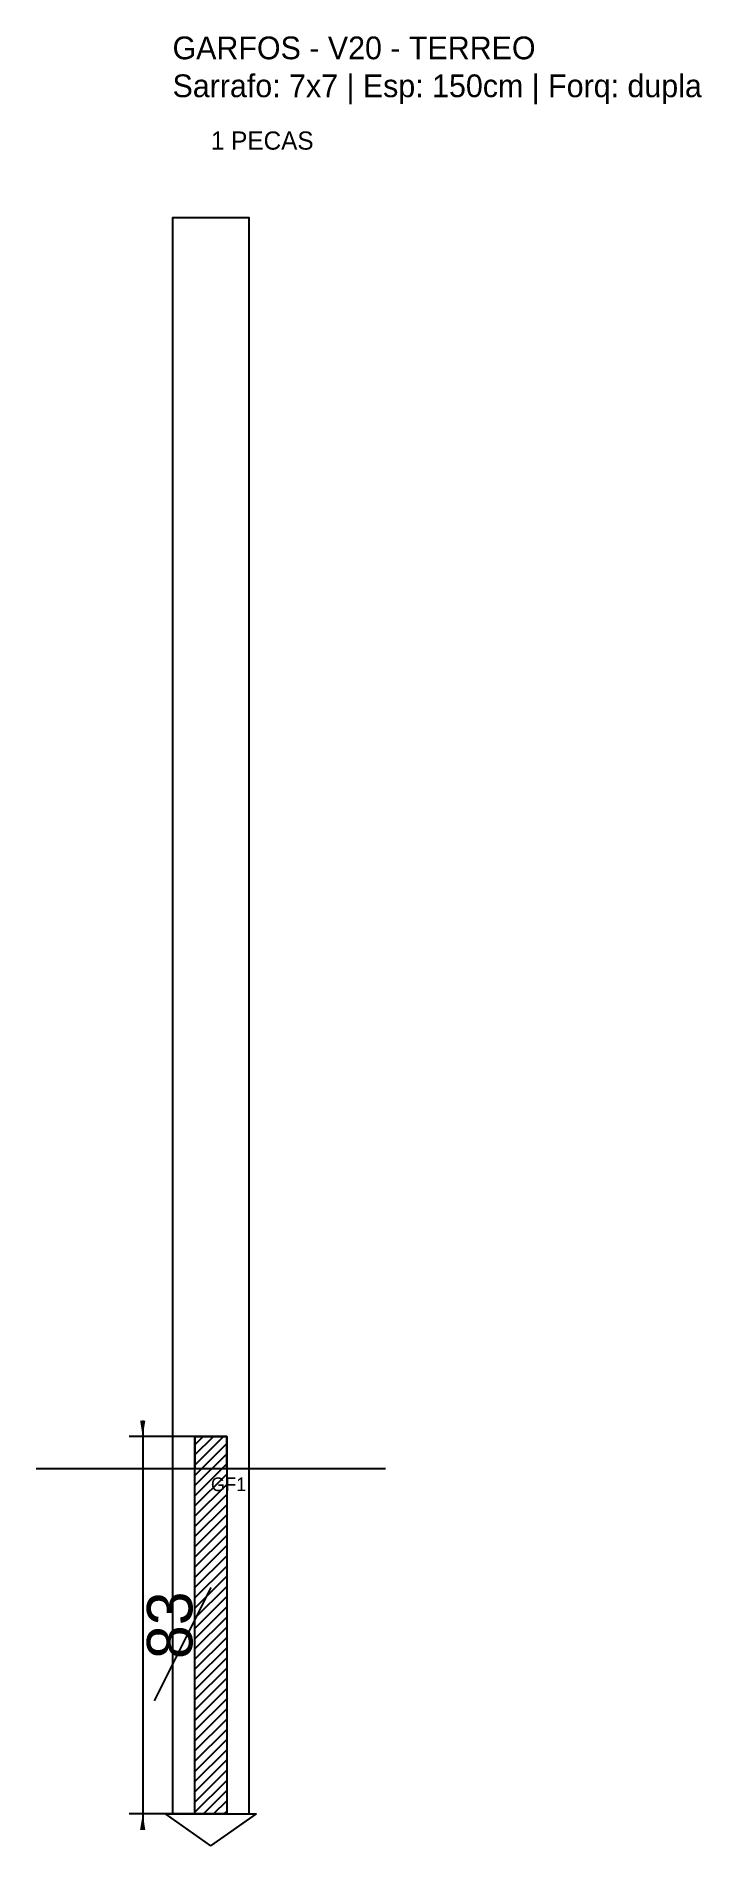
# Model space of a CAD drawing. Header units: metres. Extents: x -30 to 116, y -90 to 308.
import ezdxf

# ---------------------------------------------------------------- set-up
doc = ezdxf.new("R2010")
doc.units = ezdxf.units.M
for name, color, linetype in [('BARRA_ANCORAGEM', 1, 'Continuous'), ('COTA', 241, 'Continuous'), ('GARFOS OK', 3, 'Continuous'), ('NOME DA VIGA', 6, 'Continuous'), ('SARR_7x7', 40, 'Continuous'), ('VIGAS', 3, 'Continuous')]:
    doc.layers.add(name, color=color, linetype=linetype)
doc.dimstyles.new('EZ DXF', dxfattribs={"dimtxt": 10, "dimasz": 3.5, "dimexe": 3, "dimexo": 1.5, "dimgap": 1, "dimtad": 1, "dimdec": 1, "dimdsep": 46, "dimcen": 2.5, "dimazin": 3, "dimtfac": 1, "dimtmove": 0, "dimatfit": 3})

msp = doc.modelspace()

# ---------------------------------------------------------------- hatches: boundary and pattern name
at = {"layer": 'COTA'}
h = msp.add_hatch(dxfattribs=at)
h.set_pattern_fill('ANSI31', scale=0.5)
h.paths.add_polyline_path([(4.94, 0), (11.94, 0), (11.94, -83), (4.94, -83)])

# ---------------------------------------------------------------- linework, layer by layer
at = {"layer": 'BARRA_ANCORAGEM'}
msp.add_line((8.44, -33.2), (-4.01, -58.1), dxfattribs=at)
at = {"layer": 'GARFOS OK', "linetype": 'CONTINUOUS'}
msp.add_line((-30, -7), (46.89, -7), dxfattribs=at)
at = {"layer": 'GARFOS OK'}
for p, q in [((8.44, -90), (-1.56, -83)), ((-1.56, -83), (18.44, -83)), ((8.44, -90), (18.44, -83))]:
    msp.add_line(p, q, dxfattribs=at)
msp.add_lwpolyline([(4.94, 0), (11.94, 0), (11.94, -83), (4.94, -83), (4.94, 0)], dxfattribs=at)
at = {"layer": 'SARR_7x7'}
msp.add_lwpolyline([(4.94, -7), (11.94, -7), (11.94, 0), (4.94, 0), (4.94, -7)], dxfattribs=at)
at = {"layer": 'VIGAS'}
msp.add_lwpolyline([(0, -83), (16.89, -83), (16.89, 268), (0, 268), (0, -83)], dxfattribs=at)

# ---------------------------------------------------------------- texts
at = {"layer": 'NOME DA VIGA'}
for s, height, p in [('1 PECAS', 4, (8.44, 283)), ('GF1', 3, (8.44, -12))]:
    msp.add_text(s, height=height, dxfattribs=at).set_placement(p)
at = {"layer": 'NOME DA VIGA', "insert": (0, 293), "char_height": 5, "attachment_point": 7}
msp.add_mtext('GARFOS - V20 - TERREO\\PSarrafo: 7x7 | Esp: 150cm | Forq: dupla', dxfattribs=at)

# ---------------------------------------------------------------- dimensions: what is measured, and where the dimension line sits
at = {"layer": 'COTA'}
msp.add_linear_dim(base=(-6.56, 0), p1=(8.44, 0), p2=(8.44, -83), angle=90, dimstyle='EZ DXF', dxfattribs=at).render()

doc.saveas('drawing.dxf')
